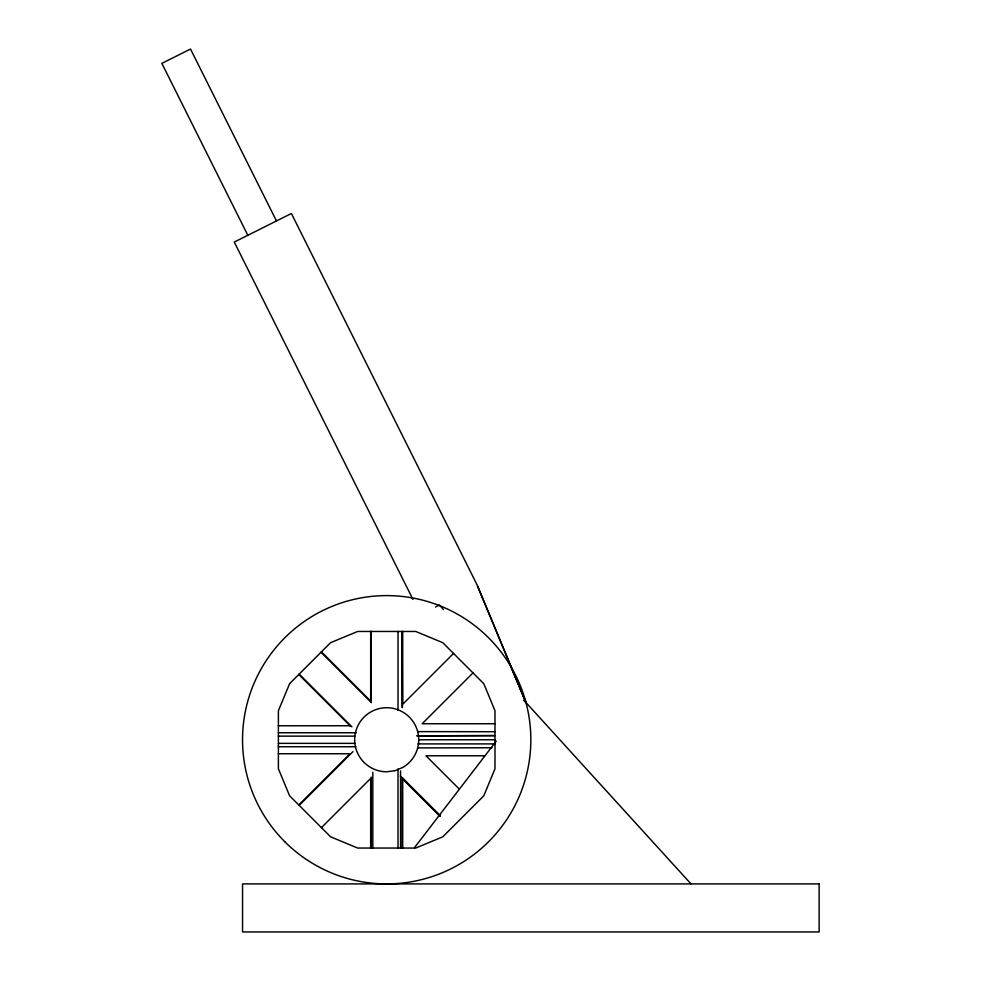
<?xml version="1.0" encoding="UTF-8"?>
<svg xmlns="http://www.w3.org/2000/svg" width="981" height="981" viewBox="0 0 981 981"><rect width="100%" height="100%" fill="white"/><g stroke="black" fill="none" stroke-linecap="round" stroke-linejoin="round"><path stroke-width="1.47" d="M414.534 847.609L496.227 741.158M298.788 805.009L350.033 753.764L278.396 753.727M299.18 805.389L352.976 751.593M453.541 653.444L402.713 704.272L402.713 631.457M473.001 672.917L422.173 723.733L494.988 723.733M321.437 827.657L370.671 778.423L370.671 848.05M394.987 770.698L402.737 767.473A32.03 32.03 0 0 0 407.287 715.21A32.03 32.03 0 0 0 356.594 728.797A32.03 32.03 0 0 0 386.698 771.789L394.84 770.698M435.466 607.031L439.463 605.032L443.535 609.618M416.876 735.848L494.988 735.603L417.268 735.799M417.636 747.902L491.959 747.767M278.396 725.781L350.033 725.744M278.396 732.77L356.41 732.77M278.396 736.142L354.914 736.142M418.666 739.76L494.988 739.76M278.396 743.365L354.914 743.365M417.992 743.905L494.988 743.905M278.396 746.737L355.944 746.737M484.479 755.775L425.975 755.775L458.949 788.749M417.636 731.605L494.988 731.74M321.437 651.85L370.671 701.084M321.057 652.242L371.223 702.408M299.18 674.119L351.897 726.847M440.359 815.898L402.161 777.7L402.161 848.05M298.788 674.499L350.376 726.087M400.407 776.02L440.199 815.751M402.713 779.037L439.942 816.266M691.004 883.906L523.854 700.213L525.926 702.445L477.624 585.951L291.394 213.49L234.275 242.049L412.976 599.452M276.47 220.958L190.522 49.05L161.865 63.373L247.813 235.281M511.285 667.791L525.926 702.445L477.44 586.049M402.418 707.448L402.161 631.457L402.161 707.546M402.713 778.129L402.713 848.05M400.567 770.894L400.567 848.05M398.016 631.457L398.016 710.244M398.016 769.043L398.016 848.05M372.817 772.292L372.817 848.05M371.223 631.457L371.223 702.666M371.223 777.099L371.223 848.05M370.671 631.457L370.671 701.378M289.603 683.696L278.396 710.735L278.396 768.773L289.603 795.812L330.634 836.842L357.673 848.05L415.711 848.05L442.75 836.842L483.792 795.812L494.988 768.773L494.988 710.735L483.792 683.696L442.75 642.665L415.711 631.457L357.673 631.457L330.634 642.665L289.603 683.696M819.135 883.906L242.54 883.906L242.54 931.95L819.135 931.95L819.135 883.906M284.76 841.686A144.146 144.146 0 0 0 525.926 777.062A144.146 144.146 0 0 0 349.383 600.519A144.146 144.146 0 0 0 284.76 841.686"/></g></svg>
